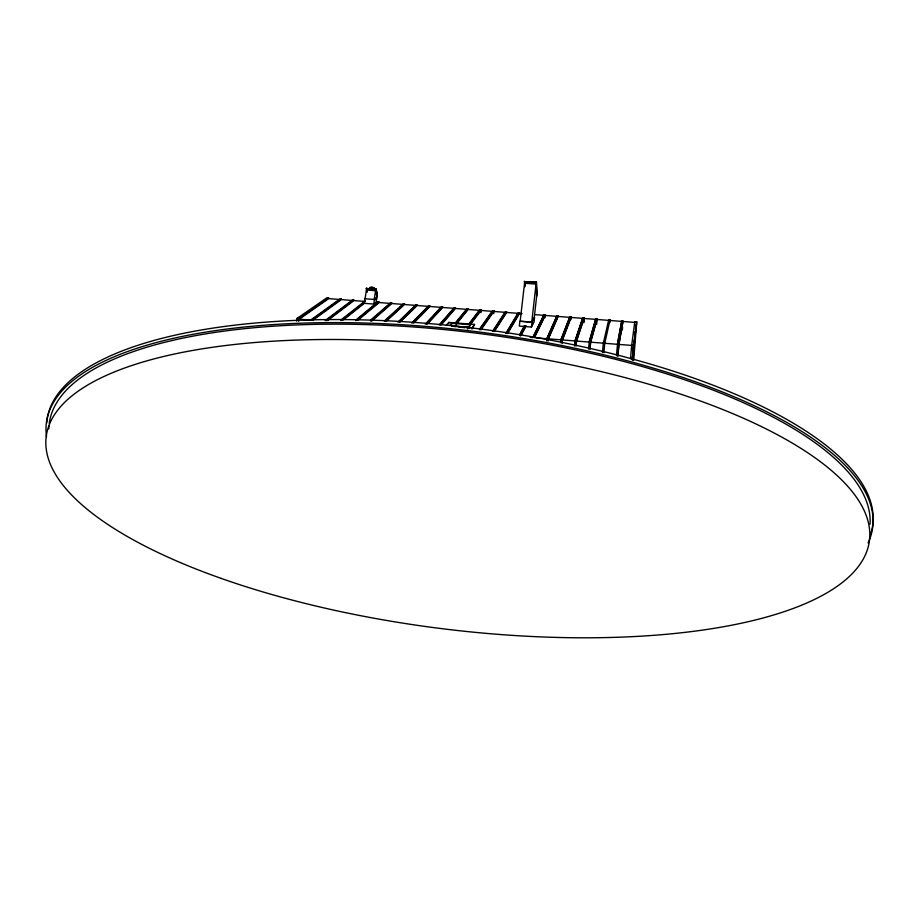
<?xml version="1.0" encoding="UTF-8"?>
<svg xmlns="http://www.w3.org/2000/svg" width="919" height="919" viewBox="0 0 919 919"><rect width="100%" height="100%" fill="white"/><g stroke="black" fill="none" stroke-linecap="round" stroke-linejoin="round"><path stroke-width="1.38" d="M480.993 312.621L481.074 309.76L479.787 309.657L468.38 324.614M493.802 313.62L493.882 310.748L492.595 310.645L479.523 329.117M545.185 317.572L545.323 314.746L544.037 314.643L532.986 336.986L534.387 337.101L545.323 314.746M570.998 319.582L571.159 316.745L569.86 316.641L561.084 339.203L560.762 342.672M448.702 323.752L448.782 322.397L474.526 324.418L472.136 328.91M467.622 328.818L470.677 324.763L451.654 323.27L451.493 325.981L470.505 327.474M583.772 322.741L584.036 318.456L595.707 319.364L589.228 342.063L576.546 341.064L584.036 318.456M583.841 322.006L584.105 317.756L582.807 317.652L575.168 340.317L574.582 346.015M467.484 328.646L467.541 327.842M469 328.554L469.069 327.463L452.768 326.188L455.468 326.67M596.695 324.441L597.074 318.755L595.776 318.652L589.274 341.431L588.539 349.151M609.86 322.603L610.055 319.766L608.757 319.663L603.358 343.178L590.641 342.178L589.952 349.266M622.358 330.07L622.577 327.21M632.984 359.616L634.799 336.745M633.099 359.306L635.236 332.414M635.454 329.576L635.787 325.326M633.685 360.225L636.741 321.834L634.788 321.684L631.675 345.418L618.924 344.407L617.89 355.768M631.893 359.536L632.134 356.698M632.743 349.634L632.996 346.808M632.525 360.248L633.846 344.947L631.721 344.774L630.514 358.686M616.477 355.653L617.545 343.66L621.761 320.674L623.059 320.777L618.958 343.775L617.832 356.273M602.45 352.54L603.392 342.546L604.805 342.661L603.875 352.655M589.987 348.68L590.676 341.535L597.074 318.755M574.697 345.199L575.133 340.949L582.738 318.353L571.09 317.457L562.462 339.95L575.133 340.949M575.995 346.13L576.569 340.432L584.105 317.756M562.049 343.591L562.485 339.318L571.159 316.745M548.126 341.052L548.425 338.203L558.235 315.745L556.937 315.642L547.023 338.1L546.713 340.938M536.202 282.696L531.756 322.132L520.165 321.225L524.726 281.823L536.202 282.696L536.788 295.022L534.284 317.331L532.388 320.926M531.458 327.038L531.998 322.19L534.571 317.319L534.031 322.064L531.458 327.038L525.783 326.601L521.039 335.378M536.512 282.122L524.45 281.685L536.512 282.122L537.11 294.7M519.649 335.263L524.519 325.751L525.863 325.854L525.783 326.601M632.777 352.85L636.741 321.834M633.696 346.865L636.557 323.959M634.535 334.688L634.88 331.989M365.061 298.698L366.635 288.646L375.768 289.347L374.217 299.41L376.56 297.745L376.239 303.006M343.545 319.801L364.303 303.327L373.723 304.051L374.424 299.468L376.56 297.745M375.986 289.255L366.348 288.509L375.986 289.255L377.41 295.401L376.055 288.796M376.331 300.49L377.135 295.263L375.768 289.347M364.303 303.327L364.763 298.721L374.424 299.468M296.665 321.179L297.147 318.365L326.911 297.79L328.795 297.94L299.192 318.537L297.147 318.365M298.709 321.34L299.192 318.537M618.924 344.407L623.002 321.478L634.719 322.397M610.055 319.766L604.771 343.292L617.499 344.303L621.703 321.386L609.998 320.467M590.641 342.178L597.005 319.467L608.688 320.375M547.552 337.491L556.868 316.343L545.243 315.447L534.376 337.732M543.347 316.584L532.974 337.618L530.171 337.399M520.372 335.986L525.863 325.854M519.591 334.757L524.519 325.751M507.828 333.069L519.488 313.448L522.061 313.643M507.116 333.654L519.568 312.747L518.282 312.644L505.726 333.551M506.438 332.965L518.201 313.345L506.633 312.449L494.652 330.955M493.917 331.46L506.714 311.748L505.427 311.644L492.538 331.357M493.273 330.84L505.347 312.345L493.79 311.449L480.89 329.864M480.901 329.22L493.882 310.748M479.511 329.76L492.515 311.357L480.982 310.461L469.701 325.395M471.447 328.577L474.526 324.418M469.735 324.717L481.074 309.76M469.149 324.223L479.707 310.358L468.185 309.462L456.146 324.327M456.18 323.66L468.276 308.761L467.001 308.669L454.836 323.545M455.652 323.166L466.909 309.37L455.41 308.474L441.43 324.637M449.988 325.28L451.654 323.27M446.174 325.487L448.782 322.397M440.511 325.062L455.502 307.773L454.227 307.67L439.144 324.958M440.075 324.533L454.135 308.37L442.648 307.486L427.611 323.821M426.68 324.2L442.751 306.785L441.476 306.682L425.325 324.097M426.255 323.718L431.93 317.595M433.814 315.55L441.373 307.383L429.908 306.498L414.044 322.753M413.056 323.132L430.012 305.797L428.736 305.694L411.701 323.017M413.688 321.639L428.645 306.395L417.192 305.51L400.259 321.926M399.26 322.236L417.295 304.809L416.02 304.706L397.904 322.132M399.903 320.846L415.928 305.407L404.498 304.522L386.715 320.857M385.67 321.168L404.59 303.821L403.326 303.718L384.314 321.064M385.371 320.754L397.973 309.221M400.075 307.302L403.223 304.419L391.816 303.534L371.919 320.915M370.862 321.19L391.919 302.833L390.644 302.742L370.552 320.168M371.609 319.892L378.973 313.494M381.075 311.667L390.541 303.431L379.145 302.546L358.364 319.846M357.261 320.111L379.26 301.857L377.985 301.754L355.894 320.007M355.906 320.651L377.881 302.454L375.86 302.294L373.723 304.051M342.431 320.03L364.406 302.627M341.087 320.559L364.142 302.34M341.064 319.927L365.348 300.777M327.704 320.455L353.872 300.593L365.245 301.466M326.532 320.685L353.987 299.893L352.724 299.801L325.165 320.582M326.348 320.352L352.62 300.49L341.271 299.605L312.897 320.249M312.598 319.364L340.007 299.514L328.68 298.629L299.238 319.169L311.53 320.134M524.565 283.247L536.041 284.12L536.627 296.435M366.417 290.013L375.549 290.714L376.928 296.619M534.927 314.643L543.956 315.343M330.783 306.199L332.069 306.303M531.998 322.19L519.867 321.248L519.304 326.084L524.439 326.486M324.407 310.817L325.717 310.921M459.546 326.992L469.058 327.738M459.385 327.198L464.819 327.623M547.023 338.1L548.425 338.203M561.084 339.203L562.485 339.318M575.168 340.317L576.569 340.432M589.274 341.431L590.676 341.535M617.545 343.66L618.958 343.775M535.777 337.847L547 338.732M366.635 288.646L367.209 291.013M366.417 288.049L367.244 292.196M524.726 281.823L524.979 285.935M524.508 281.203L524.841 286.797M369.507 288.991A3.86 1.712 9.1 0 1 372.344 289.037M375.48 290.737A3.86 1.712 9.1 0 1 375.572 290.978M369.897 288.681A2.573 1.149 9.1 0 1 371.85 287.222A2.573 1.149 9.1 0 1 374.573 289.048M370.093 288.129A2.056 0.919 9.1 0 1 372.563 287.555A2.056 0.919 9.1 0 1 373.987 289.014M871.488 531.182A416.169 144.869 7.2 0 1 870.707 533.836M46.708 423.027A416.169 144.869 7.2 0 1 481.671 329.186A416.169 144.869 7.2 0 1 871.821 529.838M46.524 436.663A416.445 144.386 7.2 0 1 481.223 332.276A416.445 144.386 7.2 0 1 868.076 542.968M48.833 428.92A413.527 143.33 7.2 0 1 48.96 426.186M49.247 423.452A413.527 143.33 7.2 0 1 473.216 332.77A413.527 143.33 7.2 0 1 870.052 524.175M569.791 317.354L561.049 339.846L548.402 338.847L558.155 316.446L569.791 317.354M341.386 298.916L312.851 319.605L311.484 319.502L340.122 298.824L341.386 298.916M221.169 578.396A414.871 140.906 7.2 0 0 868.202 546.931A414.871 140.906 7.2 0 0 284.109 340.593A414.871 140.906 7.2 0 0 221.169 578.396"/></g></svg>
